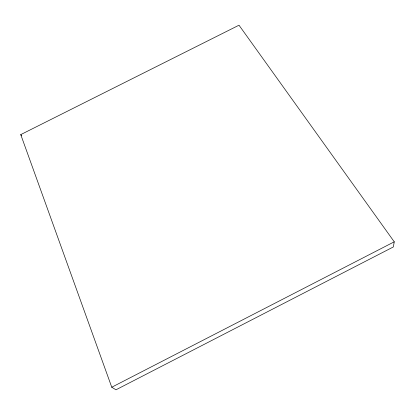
<?xml version="1.0" encoding="UTF-8"?>
<svg xmlns="http://www.w3.org/2000/svg" width="415" height="415" viewBox="0 0 415 415"><rect width="100%" height="100%" fill="white"/><g stroke="black" fill="none" stroke-linecap="round" stroke-linejoin="round"><path stroke-width="0.62" d="M394.25 241.815L393.337 246.956L115.956 389.799L111.76 387.221L20.75 134.61L238.999 25.201L394.25 241.815L111.76 387.221M20.75 134.61L21.57 135.612"/></g></svg>
